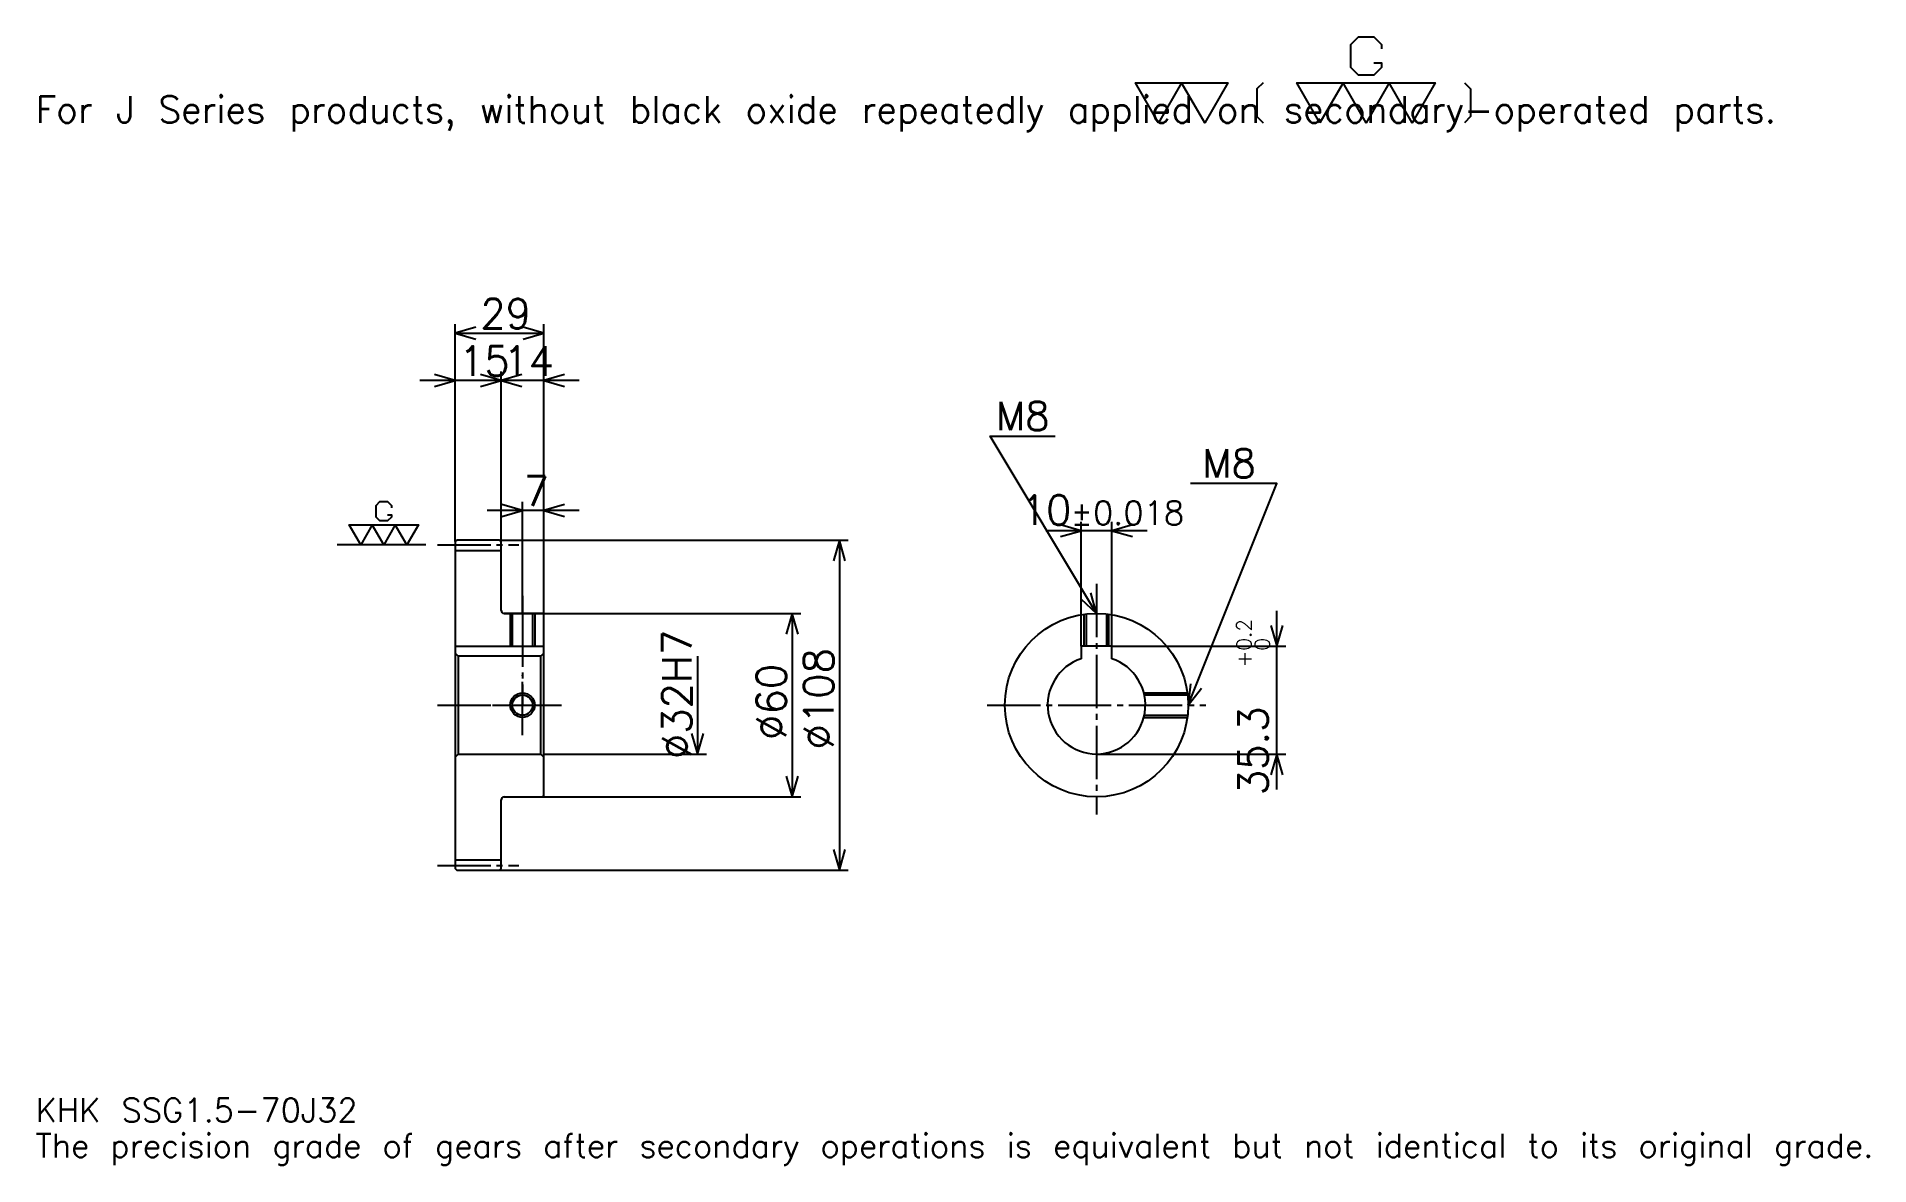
# Model space of a CAD drawing. Extents: x 20 to 620, y 7 to 376.
import ezdxf

# ---------------------------------------------------------------- set-up
doc = ezdxf.new("R2010")
doc.units = 0
doc.linetypes.add('DASHDOT', pattern=[23.217392, 17.413043, -1.934783, 1.934783, -1.934783])
doc.layers.get('0').update_dxf_attribs({"linetype": 'CONTINUOUS'})
doc.layers.add('DASHDOT', color=6, linetype='DASHDOT')
doc.styles.add('KANJI', font='TXT', dxfattribs={"bigfont": 'BIGFONT'})

msp = doc.modelspace()

# ---------------------------------------------------------------- linework, layer by layer
at = {"color": 5}
for p, q in [((156.717407, 211.684784), (156.717407, 282.304352)), ((185.717407, 211.684784), (185.717407, 282.304352)), ((156.717407, 279.402161), (185.717407, 279.402161)), ((171.717407, 211.684784), (171.717407, 266.826111)), ((183.326111, 263.92392), (145.108704, 263.92392)), ((197.326111, 263.92392), (160.108719, 263.92392)), ((178.717407, 211.684784), (178.717407, 224.260864)), ((197.326111, 221.358704), (167.108704, 221.358704)), ((361.630432, 176.984787), (361.630432, 217.67392)), ((371.630432, 176.984787), (371.630432, 217.67392)), ((156.717407, 211.184784), (156.717407, 211.684784)), ((171.217407, 211.684784), (185.717407, 211.684784)), ((171.717407, 211.184784), (171.717407, 211.684784)), ((178.717407, 187.684784), (178.717407, 211.684784)), ((178.717407, 187.684784), (178.717407, 211.684784)), ((185.717407, 211.684784), (285.358704, 211.684784)), ((185.717407, 187.184784), (185.717407, 211.684784)), ((282.456543, 211.684784), (282.456543, 103.684784)), ((383.239136, 214.771744), (350.021759, 214.771744)), ((172.717407, 187.684784), (185.717407, 187.684784)), ((185.717407, 187.684784), (269.880463, 187.684784)), ((266.978271, 187.684784), (266.978271, 127.684784)), ((425.652191, 130.07608), (425.652191, 188.593475)), ((371.630432, 176.984787), (428.554352, 176.984787)), ((236.021759, 173.684784), (236.021759, 141.684784)), ((185.717407, 141.684784), (238.923935, 141.684784)), ((366.630432, 141.684784), (428.554352, 141.684784)), ((172.717407, 127.684784), (185.717407, 127.684784)), ((185.717407, 127.684784), (269.880463, 127.684784)), ((171.217407, 103.684784), (185.717407, 103.684784)), ((185.717407, 103.684784), (285.358704, 103.684784))]:
    msp.add_line(p, q, dxfattribs=at)
at = {"color": 7}
msp.add_line((147.043488, 210.184784), (118.021759, 210.184784), dxfattribs=at)
at = {"color": 4}
for p, q in [((156.717407, 208.309784), (171.717407, 208.309784)), ((156.717407, 176.984787), (185.717407, 176.984787)), ((184.717407, 173.684784), (185.717407, 174.684784)), ((157.717407, 173.684784), (157.717407, 141.684784)), ((184.717407, 141.684784), (185.717407, 140.684784)), ((156.717407, 107.059784), (171.717407, 107.059784))]:
    msp.add_line(p, q, dxfattribs=at)
at = {"color": 7}
for points in [[(457.382599, 367.879547), (459.897827, 367.879547), (459.897827, 366.370422), (457.382599, 363.855225), (452.352173, 363.855225), (449.836945, 366.370422), (449.836945, 373.916077), (452.352173, 376.431305), (457.382599, 376.431305), (459.897827, 373.916077), (459.897827, 372.406952)], [(386.956512, 348.260864), (379.410858, 361.339996), (409.593475, 361.339996), (402.047821, 348.260864), (394.502167, 361.339996), (386.956512, 348.260864)], [(421.163452, 361.339996), (419.151306, 359.32782), (419.151306, 350.273041), (421.163452, 348.260864)], [(439.776062, 348.260864), (432.230438, 361.339996), (477.504333, 361.339996), (469.958679, 348.260864), (462.413025, 361.339996), (454.867371, 348.260864), (447.321716, 361.339996), (439.776062, 348.260864)], [(487.062164, 361.339996), (489.074341, 359.32782), (489.074341, 350.273041), (487.062164, 348.260864)], [(134.564148, 219.994141), (135.821747, 219.994141), (135.821747, 219.239563), (134.564148, 217.981964), (132.048935, 217.981964), (130.791321, 219.239563), (130.791321, 223.01239), (132.048935, 224.270004), (134.564148, 224.270004), (135.821747, 223.01239), (135.821747, 222.257828)], [(125.760887, 210.184784), (121.98806, 216.72435), (144.625015, 216.72435), (140.852188, 210.184784), (137.079361, 216.72435), (133.306534, 210.184784), (129.533707, 216.72435), (125.760887, 210.184784)]]:
    msp.add_lwpolyline(points, dxfattribs=at)
at = {"color": 5}
for points in [[(163.489151, 281.336975), (156.717407, 279.402161), (163.489151, 277.467407)], [(178.945663, 277.467407), (185.717407, 279.402161), (178.945663, 281.336975)], [(149.945663, 261.989136), (156.717407, 263.92392), (149.945663, 265.858704)], [(164.945663, 261.989136), (171.717407, 263.92392), (164.945663, 265.858704)], [(178.489151, 265.858704), (171.717407, 263.92392), (178.489151, 261.989136)], [(192.489151, 265.858704), (185.717407, 263.92392), (192.489151, 261.989136)], [(366.630432, 187.684784), (331.804382, 245.728271), (353.086975, 245.728271)], [(396.630432, 157.684784), (425.652191, 230.25), (397.404358, 230.25)], [(171.945663, 219.42392), (178.717407, 221.358704), (171.945663, 223.293488)], [(192.489151, 223.293488), (185.717407, 221.358704), (192.489151, 219.42392)], [(354.858704, 212.83696), (361.630432, 214.771744), (354.858704, 216.706528)], [(378.402191, 216.706528), (371.630432, 214.771744), (378.402191, 212.83696)], [(284.391327, 204.91304), (282.456543, 211.684784), (280.521759, 204.91304)], [(361.487366, 192.496063), (366.630432, 187.684784), (364.805481, 194.486938)], [(268.913055, 180.91304), (266.978271, 187.684784), (265.043488, 180.91304)], [(423.717407, 183.756531), (425.652191, 176.984787), (427.586975, 183.756531)], [(397.348633, 164.690781), (396.630432, 157.684784), (400.941528, 163.253845)], [(234.086975, 148.456528), (236.021759, 141.684784), (237.956543, 148.456528)], [(427.586975, 134.91304), (425.652191, 141.684784), (423.717407, 134.91304)], [(265.043488, 134.456528), (266.978271, 127.684784), (268.913055, 134.456528)], [(280.521759, 110.456528), (282.456543, 103.684784), (284.391327, 110.456528)]]:
    msp.add_lwpolyline(points, dxfattribs=at)
at = {"color": 4}
for points in [[(171.717407, 188.684784), (171.717407, 211.184784), (171.217407, 211.684784), (157.217407, 211.684784), (156.717407, 211.184784), (156.717407, 140.684784)], [(172.717407, 127.684784), (185.217407, 127.684784), (185.717407, 128.184784), (185.717407, 187.184784), (185.217407, 187.684784), (172.717407, 187.684784)], [(174.717407, 187.684784), (174.717407, 176.984787)], [(175.39241, 187.684784), (175.39241, 176.984787)], [(182.042404, 187.684784), (182.042404, 176.984787)], [(182.717407, 187.684784), (182.717407, 176.984787)], [(362.630432, 176.984787), (362.630432, 187.416916)], [(363.30545, 176.984787), (363.30545, 187.499954)], [(369.955444, 176.984787), (369.955444, 187.499954)], [(370.630432, 176.984787), (370.630432, 187.416916)], [(156.717407, 140.684784), (157.717407, 141.684784), (184.717407, 141.684784), (184.717407, 173.684784), (157.717407, 173.684784), (156.717407, 174.684784)], [(371.630432, 172.883469), (371.630432, 176.984787), (361.630432, 176.984787), (361.630432, 172.883469)], [(382.122375, 161.684784), (396.362579, 161.684784)], [(382.281128, 161.009781), (396.445618, 161.009781)], [(382.122375, 153.684784), (396.362579, 153.684784)], [(382.281128, 154.359787), (396.445618, 154.359787)], [(156.717407, 140.684784), (156.717407, 104.184784), (157.217407, 103.684784), (171.217407, 103.684784), (171.717407, 104.184784), (171.717407, 126.684784)]]:
    msp.add_lwpolyline(points, dxfattribs=at)
for centre, radius in [((366.630432, 157.684784), 30), ((178.717407, 157.684784), 3.325)]:
    msp.add_circle(centre, radius, dxfattribs=at)
at = {"color": 7}
msp.add_circle((178.717407, 157.684784), 4, dxfattribs=at)
at = {"color": 4}
for centre, radius, start, end in [((172.717407, 188.684784), 1, 180, 270), ((366.630432, 157.684784), 16, 108.209957329, 71.790042671), ((172.717407, 126.684784), 1, 90, 180)]:
    msp.add_arc(centre, radius, start, end, dxfattribs=at)
at = {"layer": 'DASHDOT', "color": 7}
for p, q in [((150.913055, 210.184784), (177.521759, 210.184784)), ((366.630432, 197.358704), (366.630432, 121.880432)), ((178.717407, 187.684784), (178.717407, 157.684784)), ((150.913055, 157.684784), (191.521759, 157.684784)), ((330.826111, 157.684784), (402.434814, 157.684784)), ((150.913055, 105.184784), (177.521759, 105.184784))]:
    msp.add_line(p, q, dxfattribs=at)
for points in [[(178.717407, 193.489136), (178.717407, 171.180435)], [(178.717407, 147.880432), (178.717407, 167.489136)], [(168.913055, 157.684784), (188.521759, 157.684784)]]:
    msp.add_lwpolyline(points, dxfattribs=at)

# ---------------------------------------------------------------- texts
at = {"color": 7, "style": 'KANJI'}
for s, height, p in [('For J Series products, without black oxide repeatedly applied on secondary-operated parts.', 8.706522, (19.347826, 348.260864)), ('29', 9.673913, (164.929367, 280.950012)), ('15', 9.673913, (157.929367, 265.471741)), ('14', 9.673913, (172.429367, 265.471741)), ('M8', 9.286957, (333.739136, 247.663055)), ('M8', 9.286957, (401.273926, 232.184784)), ('7', 9.673913, (179.07338, 222.906525)), ('10', 9.673913, (341.824615, 216.706528)), ('%%p0.018', 7.73913, (358.172363, 216.706528)), ('KHK SSG1.5-70J32', 7.73913, (19.347826, 21.282608)), ('The precision grade of gears after secondary operations is equivalent but not identical to its original grade.', 7.73913, (19.347826, 9.673913))]:
    msp.add_text(s, height=height, dxfattribs=at).set_placement(p)
for s, height, p in [('%%c32H7', 9.673913, (234.086975, 140.029892)), ('0.2', 4.836957, (417.332642, 175.51091)), ('%%c108', 9.673913, (280.521759, 143.17392)), ('+', 4.836957, (417.332642, 170.093521)), ('0', 4.836957, (423.330444, 175.51091)), ('%%c60', 9.673913, (265.043488, 146.317932)), ('35.3', 9.673913, (422.750031, 128.220993))]:
    msp.add_text(s, height=height, rotation=90, dxfattribs=at).set_placement(p)

doc.saveas('drawing.dxf')
